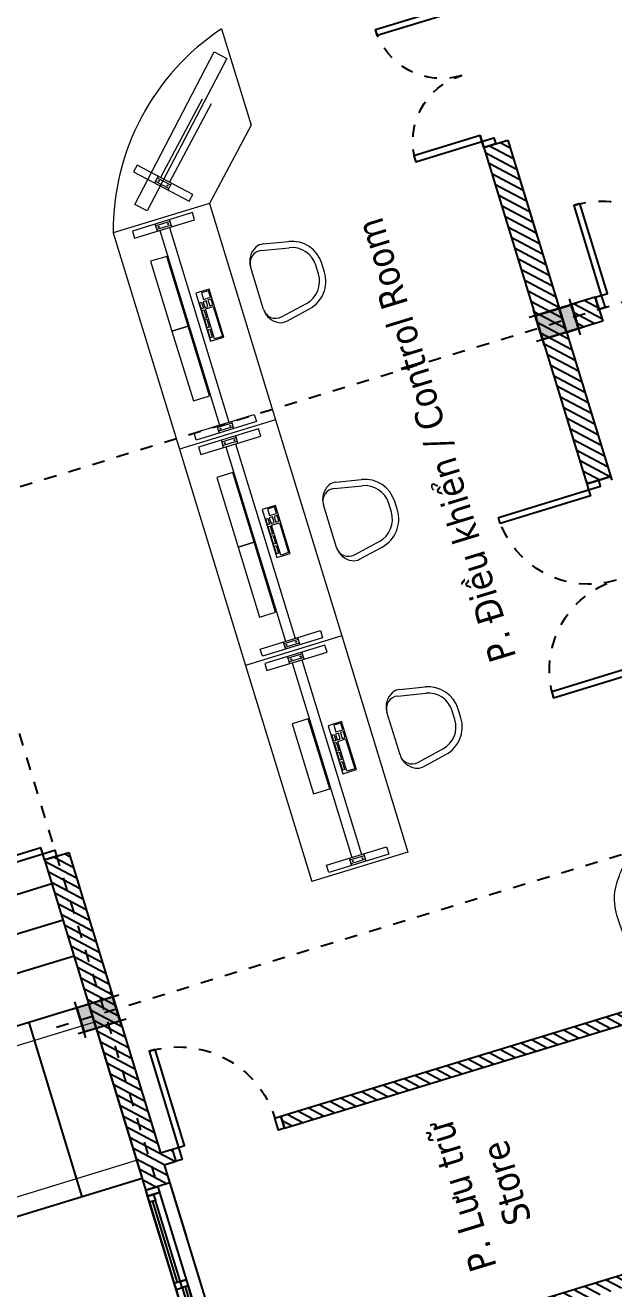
# Model space of a CAD drawing. Header units: inches. Extents: x 543393 to 2689207, y 1841861 to 9121372.
# Drawn here: x 547517.12 to 547521.8, y 1841945.97 to 1841956.02 of the extents above; entities that cross this region are included whole.
import ezdxf
from ezdxf.enums import TextEntityAlignment as Align

# ---------------------------------------------------------------- set-up
doc = ezdxf.new("R2010")
doc.units = ezdxf.units.IN
doc.header["$MEASUREMENT"] = 0
doc.linetypes.add('02 Xref HH1 MBXD$0$HIDDEN', pattern=[0.375, 0.25, -0.125])
doc.linetypes.add('ACAD_ISO04W100', pattern=[30, 24, -3, 0, -3])
for name, color, linetype in [('02 Xref HH1 MBXD$0$0.0', 4, 'Continuous'), ('02 Xref HH1 MBXD$0$02', 8, 'Continuous'), ('02 Xref HH1 NDK$0$Nha_cot', 5, 'Continuous'), ('02 Xref HT MBXD V2$0$0.DUONG O TO MOI', 4, 'Continuous'), ('02 Xref HT MBXD V2$0$0.MC HH1', 3, 'Continuous'), ('CENTER', 8, 'ACAD_ISO04W100'), ('Giai doan nay (muong cap)', 9, 'Continuous'), ('MBXD$0$Noi_that', 7, 'Continuous')]:
    doc.layers.add(name, color=color, linetype=linetype)
for name, color, linetype, lineweight in [('02 Xref HH1 NDK$0$00', 11, 'Continuous', 25), ('Kich thuoc', 8, 'Continuous', 18), ('MBXD$0$Tam HPL', 30, 'Continuous', 15), ('TEXT_Phong', 1, 'Continuous', 20)]:
    doc.layers.add(name, color=color, linetype=linetype, lineweight=lineweight)
doc.styles.add('Tahoma-R', font='tahoma.ttf')
pattern_1 = [(315, (239317.2439360879, 83643.51714219354), (44.19417382415923, 44.19417382415921), [])]

# ---------------------------------------------------------------- blocks, each defined once
blk = doc.blocks.new('02 Xref HH1 MBXD$0$XRF-HH1-NDK$0$A$C36057a99')
h = blk.add_hatch(color=256)
h.dxf.hatch_style = 1
h.paths.add_polyline_path([(-100, 0), (100, 0), (100, 300), (-100, 300)])
blk.add_lwpolyline([(-100, 0), (100, 0), (100, 300), (-100, 300)], close=True)
blk = doc.blocks.new('02 Xref HH1 MBXD$0$CD-900')
at = {"color": 3}
for points in [[(0, -100), (50, -100), (50, 0), (0, 0)], [(850, -100), (900, -100), (900, 0), (850, 0)]]:
    blk.add_lwpolyline(points, close=True, dxfattribs=at)
at = {"color": 8}
blk.add_lwpolyline([(100, -900), (50, -900), (50, -100), (100, -100)], close=True, dxfattribs=at)
at = {"color": 8, "linetype": '02 Xref HH1 MBXD$0$HIDDEN'}
blk.add_arc((50, -100), 800, 270, 0, dxfattribs=at)
blk = doc.blocks.new('02 Xref HH1 MBXD$0$CD-1600')
at = {"color": 3}
for points in [[(0, -100), (50, -100), (50, 0), (0, 0)], [(1600, -100.0000000000009), (1550, -100.0000000000009), (1550, -9.094947017729282e-13), (1600, -9.094947017729282e-13)]]:
    blk.add_lwpolyline(points, close=True, dxfattribs=at)
at = {"color": 8}
for points in [[(99.99999999999977, -850), (49.99999999999977, -850), (50, -100), (100, -100)], [(1500, -850), (1550, -850.0000000000009), (1550, -100.0000000000009), (1500, -100)]]:
    blk.add_lwpolyline(points, close=True, dxfattribs=at)
at = {"color": 8, "linetype": '02 Xref HH1 MBXD$0$HIDDEN'}
for centre, start, end in [((50, -100), 270, 0), ((1550, -100), 180, 270)]:
    blk.add_arc(centre, 750, start, end, dxfattribs=at)
blk = doc.blocks.new('02 Xref HH1 MBXD$0$CD-1200')
at = {"color": 3}
for points in [[(0, -100), (50, -100), (50, 0), (0, 0)], [(1200, -100.0000000000009), (1150, -100.0000000000009), (1150, -9.094947017729282e-13), (1200, -9.094947017729282e-13)]]:
    blk.add_lwpolyline(points, close=True, dxfattribs=at)
at = {"color": 8}
for points in [[(100, -650), (50, -650), (50, -100), (100, -100)], [(1100, -650), (1150, -650), (1150, -100), (1100, -100)]]:
    blk.add_lwpolyline(points, close=True, dxfattribs=at)
at = {"color": 8, "linetype": '02 Xref HH1 MBXD$0$HIDDEN'}
for centre, start, end in [((50, -100), 270, 0), ((1150, -100), 180, 270)]:
    blk.add_arc(centre, 550, start, end, dxfattribs=at)
blk = doc.blocks.new('02 Xref HH1 MBXD$0$CS-1600')
at = {"color": 8, "lineweight": 25}
for p, q in [((100.0000000000086, -50), (50, -50)), ((50, -50), (50, -100)), ((50, -50), (50, -100)), ((50, -100), (100.0000000000086, -100)), ((100.0000000000086, -100), (100.0000000000086, -50)), ((775.0000000000136, -74.59999999998399), (100.0000000000086, -74.59999999998399)), ((824.9999999999804, -2.582964953035116e-10), (774.9999999999718, -2.582964953035116e-10)), ((774.9999999999718, -2.582964953035116e-10), (774.9999999999718, -50.0000000002583)), ((774.9999999999718, -2.582964953035116e-10), (774.9999999999718, -50.0000000002583)), ((775.0000000000136, -100), (775.0000000000136, -50)), ((775.0000000000641, -50.00000000012915), (825.0000000000555, -50.00000000012915)), ((775.0000000000136, -50.0000000002583), (825.0000000000223, -50.0000000002583)), ((825.000000000005, -100), (775.0000000000136, -100)), ((824.9999999999804, -50.0000000002583), (824.9999999999804, -2.582964953035116e-10)), ((1499.999999999985, -24.60000000024229), (824.9999999999804, -24.60000000024229)), ((825.000000000005, -50), (825.000000000005, -100)), ((825.000000000005, -100), (825.000000000005, -50)), ((1499.999999999985, -50.0000000002583), (1499.999999999985, -2.582964953035116e-10)), ((1499.999999999985, -2.582964953035116e-10), (1549.999999999977, -2.582964953035116e-10)), ((1549.999999999977, -50.0000000002583), (1499.999999999985, -50.0000000002583)), ((1549.999999999977, -2.582964953035116e-10), (1549.999999999977, -50.0000000002583)), ((1549.999999999977, -50.0000000002583), (1549.999999999977, -2.582964953035116e-10))]:
    blk.add_line(p, q, dxfattribs=at)
at = {"color": 8}
for p, q in [((775.0000000000136, -50), (100.0000000000086, -50)), ((100.0000000000086, -100), (775.0000000000136, -100)), ((774.9999999999718, -50.0000000002583), (1499.999999999985, -50.0000000002583)), ((1499.999999999985, -2.582964953035116e-10), (824.9999999999804, -2.582964953035116e-10))]:
    blk.add_line(p, q, dxfattribs=at)
at = {"color": 3}
for points in [[(50, -100), (0, -100), (0, 0), (50, 0)], [(1550.00000000001, -100), (50, -100), (50, 0), (1550.00000000001, 0)], [(1600.00000000001, -100), (1550.00000000001, -100), (1550.00000000001, 0), (1600.00000000001, 0)]]:
    blk.add_lwpolyline(points, close=True, dxfattribs=at)
blk.add_point((0, 0))
blk = doc.blocks.new('fsdfsdfsd')
at = {"layer": '02 Xref HH1 MBXD$0$0.0'}
for p, q in [((-1730.753678335561, -423.1240871244663), (-1730.753678335561, 1176.875912875534)), ((-1730.753678335561, 1176.875912875534), (1469.246321664439, 1176.875912875446)), ((1469.246321664439, -423.1240871246264), (1469.246321664439, 1176.875912875446)), ((1469.246321664439, -423.1240871245536), (1469.246321664439, 1176.875912875519)), ((1169.246321664439, 876.8759128755191), (-1430.753678335561, 876.8759128755337)), ((-1430.753678335561, -423.1240871244663), (-1430.753678335561, 876.8759128755337)), ((1169.246321664439, -423.1240871246264), (1169.246321664439, 876.8759128754464)), ((1169.246321664439, -423.1240871245536), (1169.246321664439, 876.8759128755191)), ((869.2463216644392, 576.8759128755191), (-1130.753678335561, 576.8759128755337)), ((-1130.753678335561, -423.1240871244663), (-1130.753678335561, 576.8759128755337)), ((869.2463216644392, 576.8759128755191), (869.1889244695631, -423.1240871249029))]:
    blk.add_line(p, q, dxfattribs=at)
at = {"layer": '02 Xref HH1 MBXD$0$0.0', "xscale": -1, "rotation": 180}
blk.add_blockref('02 Xref HH1 MBXD$0$CD-1600', (-930.7536783355608, -523.1240871246846), dxfattribs=at)
blk = doc.blocks.new('02 Xref HH1 NDK$0$333')
at = {"layer": '02 Xref HH1 NDK$0$Nha_cot'}
h = blk.add_hatch(color=256, dxfattribs=at)
h.paths.add_polyline_path([(-99.99999999998545, 99.99999999999818), (-99.99999999998545, 0), (100.0000000000146, 0), (100.0000000000146, 99.99999999999818)])
h.paths.add_polyline_path([(100.0000000000146, -200.0000000000018), (100.0000000000146, 0), (-99.99999999998545, 0), (-99.99999999998543, -200.0000000000018)])
for p, q in [((-99.99999999998545, 149.9999999999982), (-99.99999999998545, -250.0000000000018)), ((100.0000000000146, 149.9999999999982), (100.0000000000146, -250.0000000000018)), ((150.0000000000146, 99.99999999999818), (-149.9999999999854, 99.99999999999818)), ((100.0000000000146, 99.99999999999272), (-99.99999999998545, 99.99999999999272)), ((99.99999999998545, 0), (-99.99999999998545, 0)), ((150.0000000000146, -200.0000000000018), (-149.9999999999854, -200.0000000000018))]:
    blk.add_line(p, q, dxfattribs=at)
blk = doc.blocks.new('02 Xref HH1 NDK$0$khung')
at = {"layer": '02 Xref HH1 NDK$0$Nha_cot', "extrusion": (0, 0, -1), "zscale": -1}
blk.add_blockref('02 Xref HH1 NDK$0$333', (-8500.000000000015, -149.9999999999927), dxfattribs=at)
at = {"layer": '02 Xref HH1 NDK$0$Nha_cot', "rotation": 180}
blk.add_blockref('02 Xref HH1 NDK$0$333', (12700.00000000001, -5349.999999999969), dxfattribs=at)
blk = doc.blocks.new('sdsadsadasd')
at = {"layer": '02 Xref HH1 MBXD$0$0.0'}
for p, q in [((-50, 50.00000000007276), (-50, -149.9999999998545)), ((1550, 50.00000000007276), (1550, -149.9999999998545))]:
    blk.add_line(p, q, dxfattribs=at)
at = {"layer": '02 Xref HH1 MBXD$0$0.0', "xscale": -1, "rotation": 180}
blk.add_blockref('02 Xref HH1 MBXD$0$CD-1600', (-50, -50), dxfattribs=at)
blk = doc.blocks.new('NDK1')
at = {"layer": '02 Xref HH1 MBXD$0$02'}
h = blk.add_hatch(dxfattribs=at)
h.set_pattern_fill('ANSI31', color=256, scale=500, angle=-90.00000000000001)
h.set_pattern_definition([(315, (245617.2439360879, 78543.51714219371), (44.19417382415923, 44.19417382415921), [])])
h.paths.add_polyline_path([(250417.2439360879, 78443.51714219371), (250417.2439360879, 78543.51714219371), (245617.2439360879, 78543.51714219354), (245617.2439360879, 78443.51714219354)])
h = blk.add_hatch(dxfattribs=at)
h.set_pattern_fill('ANSI31', color=256, scale=500, angle=-90.00000000000001)
h.set_pattern_definition(pattern_1)
h.paths.add_polyline_path([(245617.2439360879, 76543.51714219348), (249417.2439360878, 76543.51714219365), (249417.2439360878, 76443.51714219365), (245617.2439360879, 76443.51714219348), (245617.2439360879, 73943.51714219348), (245417.2439360879, 73943.51714219348), (245417.2439360879, 76643.51714219354), (245617.2439360879, 76643.51714219354)])
h = blk.add_hatch(dxfattribs=at)
h.set_pattern_fill('ANSI31', color=256, scale=500, angle=-90.00000000000001)
h.set_pattern_definition(pattern_1)
h.paths.add_polyline_path([(250417.2439360879, 76443.51714219351), (250417.2439360879, 73943.5171421936), (250617.2439360879, 73943.5171421936), (250617.2439360879, 76693.27214219354), (250417.2439360879, 76693.27214219354), (250417.2439360879, 76543.51714219348), (250317.2439360878, 76543.51714219348), (250317.2439360878, 76443.51714219348)])
h = blk.add_hatch(dxfattribs=at)
h.set_pattern_fill('ANSI31', color=256, scale=500, angle=-90.00000000000001)
h.set_pattern_definition(pattern_1)
h.paths.add_polyline_path([(245617.2439360879, 68343.51714219354), (245417.2439360879, 68343.51714219354), (245417.2439360879, 65343.51714219354), (245617.2439360879, 65343.51714219354)])
h.paths.add_polyline_path([(245417.2439360879, 69543.51714219354), (245617.2439360879, 69543.51714219354), (245617.2439360879, 72343.51714219348), (245417.2439360879, 72343.51714219348), (245417.2439360879, 70543.51714219592), (245417.2439360879, 70497.09714219352), (245417.2439360879, 70439.00214219355), (245417.2439360879, 70343.51714219592)])
h = blk.add_hatch(dxfattribs=at)
h.set_pattern_fill('ANSI31', color=256, scale=500, angle=-90.00000000000001)
h.set_pattern_definition([(315, (286607.6539360879, -13170.14244864639), (44.19417382415923, 44.19417382415921), [])])
h.paths.add_polyline_path([(245317.2439360847, 70942.65234677363), (245317.2439360847, 71041.78755135363), (245117.2439360847, 71041.78755135363), (245117.2439360847, 70942.65234677363)])
h.paths.add_polyline_path([(245317.2439360847, 71041.78755135363), (245317.2439360847, 71140.92275593375), (245117.2439360847, 71142.65234677348), (245117.2439360847, 71041.78755135363)])
at = {"layer": '02 Xref HH1 MBXD$0$0.0'}
for p, q in [((250417.2439360879, 76543.51714219348), (250417.2439360879, 80743.5171421936)), ((250617.2439360879, 73943.5171421936), (250617.2439360879, 80743.5171421936)), ((250417.2439360879, 78443.51714219371), (245617.2439360879, 78443.51714219354)), ((247915.537085601, 77425.45799864814), (247815.537085601, 77425.45799864814)), ((250417.2439360879, 76543.51714219348), (250417.2439360879, 77143.51714219357)), ((250417.2439360879, 76693.27214219354), (250617.2439360879, 76693.27214219354)), ((249417.2439360878, 76543.51714219365), (245617.2439360879, 76543.51714219348)), ((249417.2439360878, 76543.51714219365), (249417.2439360878, 76443.51714219365)), ((250417.2439360879, 76543.51714219348), (250317.2439360878, 76543.51714219348)), ((250317.2439360878, 76543.51714219348), (250317.2439360878, 76443.51714219348)), ((249417.2439360878, 76443.51714219365), (245617.2439360879, 76443.51714219348)), ((250417.2439360879, 76443.51714219348), (250317.2439360878, 76443.51714219348)), ((250417.2439360879, 73943.5171421936), (250417.2439360879, 76443.51714219348)), ((250617.2439360878, 73943.5171421936), (250417.2439360879, 73943.5171421936)), ((250617.2439360879, 73943.5171421936), (250417.2439360879, 73943.5171421936)), ((245417.2439360879, 69543.51714219354), (245417.2439360879, 72373.51714219348)), ((245617.2439360878, 72343.51720503505), (245417.2439360879, 72343.51707935194)), ((245417.2439360879, 72343.51714219348), (245617.2439360879, 72343.51714219348)), ((245617.2439360879, 69443.5171421936), (245617.2439360879, 72343.51714219348)), ((245117.2439360847, 71142.65234677348), (245317.2439360879, 71140.92275593369)), ((245317.2439360847, 70944.38193761348), (245317.2439360847, 71144.38193761348)), ((245417.2439360879, 71142.65234677363), (245317.2439360847, 71142.65234677363)), ((245317.2439360847, 71142.65234677363), (245317.2439360847, 70942.65234677363)), ((245317.2439360847, 70942.65234677357), (245317.2439360847, 71142.65234677357)), ((245417.2439360879, 71140.92275593369), (245317.2439360847, 71140.92275593369)), ((245317.2439360847, 71140.92275593369), (245317.2439360847, 70940.92275593369)), ((245117.2439360847, 70942.65234677363), (245317.2439360879, 70942.65234677363)), ((245417.2439360879, 70942.65234677363), (245317.2439360847, 70942.65234677363)), ((245417.2439360879, 70940.92275593369), (245317.2439360847, 70940.92275593369)), ((245417.2439360879, 69543.51714219354), (245417.2439360879, 70343.51714219592)), ((245617.2439360878, 69543.51714219354), (245417.2439360879, 69543.51714219354))]:
    blk.add_line(p, q, dxfattribs=at)
at = {"layer": 'CENTER', "color": 8, "ltscale": 0.015}
for p, q in [((250517.2439360879, 53722.5562985695), (250517.2439360879, 84104.2383448125)), ((250915.6775597683, 75243.5171421936), (238675.6184171357, 75243.5171421936)), ((250932.561112349, 71043.5171421936), (238692.5019697165, 71043.5171421936))]:
    blk.add_line(p, q, dxfattribs=at)
at = {"layer": 'MBXD$0$Noi_that', "lineweight": 13}
for p, q in [((247835.2242038056, 74730.05735359257), (248635.2242038056, 74730.05735359257)), ((247835.2242038056, 72930.05735359257), (247835.2242038056, 74730.05735359257)), ((248635.2242038056, 72930.05735359257), (248635.2242038056, 74730.05735359257)), ((247835.2242038056, 72930.49439676353), (248635.2242038056, 72930.49439676353)), ((247835.2242038056, 72930.05735359257), (248635.2242038056, 72930.05735359257)), ((247835.2242038056, 71130.05735359257), (247835.2242038056, 72930.05735359257)), ((247835.2242038056, 72930.05735359257), (248635.2242038056, 72930.05735359257)), ((247835.2242038056, 72930.05735359257), (248635.2242038056, 72930.05735359257)), ((248635.2242038056, 71130.05735359257), (248635.2242038056, 72930.05735359257)), ((247835.2242038056, 71130.49439676353), (248635.2242038056, 71130.49439676353)), ((247835.2242038056, 69330.49439676353), (247835.2242038056, 71130.49439676353)), ((247835.2242038056, 71130.05735359257), (248635.2242038056, 71130.05735359257)), ((247835.2242038056, 71130.05735359257), (248635.2242038056, 71130.05735359257)), ((248635.2242038056, 69330.49439676353), (248635.2242038056, 71130.49439676353)), ((247335.2242038056, 68830.05735359257), (247835.2242038056, 69330.05735359257)), ((247835.2242038056, 69330.49439676353), (248635.2242038056, 69330.49439676353)), ((247835.2242038056, 69330.49439676353), (248635.2242038056, 69330.49439676353)), ((247835.2242038056, 69330.49439676353), (248635.2242038056, 69330.49439676353)), ((247835.2242038056, 69330.05735359257), (248635.2242038056, 69330.05735359257)), ((247335.2242038056, 68030.05735359257), (247335.2242038056, 68830.05735359257))]:
    blk.add_line(p, q, dxfattribs=at)
at = {"layer": 'MBXD$0$Noi_that', "lineweight": 13, "ltscale": 500}
for p, q in [((248175.2242038056, 74640.05735359257), (248175.2242038056, 74700.05735359257)), ((248175.2242038056, 74685.05735359257), (248295.2242038056, 74685.05735359257)), ((248175.2242038056, 74655.05735359257), (248295.2242038056, 74655.05735359257)), ((248195.2242038056, 73020.05735359257), (248195.2242038056, 74640.05735359257)), ((248275.2242038056, 73020.05735359257), (248275.2242038056, 74640.05735359257)), ((248295.2242038056, 74640.05735359257), (248295.2242038056, 74700.05735359257)), ((248175.2242038056, 73020.05735359257), (248175.2242038056, 72960.05735359257)), ((248295.2242038056, 73020.05735359257), (248295.2242038056, 72960.05735359257)), ((248175.2242038056, 73005.05735359257), (248295.2242038056, 73005.05735359257)), ((248175.2242038056, 72975.05735359257), (248295.2242038056, 72975.05735359257)), ((248175.2242038056, 72840.05735359257), (248175.2242038056, 72900.05735359257)), ((248175.2242038056, 72885.49439676353), (248295.2242038056, 72885.49439676353)), ((248175.2242038056, 72885.05735359257), (248295.2242038056, 72885.05735359257)), ((248175.2242038056, 72855.05735359257), (248295.2242038056, 72855.05735359257)), ((248195.2242038056, 71220.05735359257), (248195.2242038056, 72840.05735359257)), ((248275.2242038056, 71220.05735359257), (248275.2242038056, 72840.05735359257)), ((248295.2242038056, 72840.05735359257), (248295.2242038056, 72900.05735359257)), ((248175.2242038056, 71220.05735359257), (248175.2242038056, 71160.05735359257)), ((248175.2242038056, 71205.05735359257), (248295.2242038056, 71205.05735359257)), ((248295.2242038056, 71220.05735359257), (248295.2242038056, 71160.05735359257)), ((248175.2242038056, 71175.05735359257), (248295.2242038056, 71175.05735359257)), ((248175.2242038056, 71040.49439676353), (248175.2242038056, 71100.49439676353)), ((248175.2242038056, 71085.49439676353), (248295.2242038056, 71085.49439676353)), ((248175.2242038056, 71055.49439676353), (248295.2242038056, 71055.49439676353)), ((248195.2242038056, 69420.49439676353), (248195.2242038056, 71040.49439676353)), ((248275.2242038056, 69420.49439676353), (248275.2242038056, 71040.49439676353)), ((248295.2242038056, 71040.49439676353), (248295.2242038056, 71100.49439676353)), ((248175.2242038056, 69420.49439676353), (248175.2242038056, 69360.49439676353)), ((248175.2242038056, 69405.49439676353), (248295.2242038056, 69405.49439676353)), ((248295.2242038056, 69420.49439676353), (248295.2242038056, 69360.49439676353)), ((248175.2242038056, 69375.49439676353), (248295.2242038056, 69375.49439676353)), ((248118.0669162803, 69132.06745486028), (248075.6405094091, 69089.6410479891)), ((248086.2471111268, 69100.24764970687), (248171.0999248693, 69015.39483596451)), ((248107.4603145625, 69121.46085314252), (248192.3131283048, 69036.60803940016)), ((247589.7826450328, 68575.49891236538), (248089.7826450328, 69075.49891236538)), ((247646.3511875277, 68518.93036987048), (248146.3511875277, 69018.93036987048)), ((248202.9197300227, 69047.21464111793), (248160.4933231514, 69004.78823424675))]:
    blk.add_line(p, q, dxfattribs=at)
at = {"layer": 'MBXD$0$Noi_that', "color": 1, "lineweight": 13}
for p, q in [((247520.7186785535, 74114.87896392457), (247320.0221909665, 74074.73966640708)), ((247549.4396112374, 74069.63295532539), (247329.8279977235, 74025.7106326228)), ((247669.051224751, 73971.57488775635), (247669.051224751, 73615.53566830009)), ((247549.4396112374, 73517.47760073104), (247329.8279977235, 73561.39992343364)), ((247520.7186785535, 73472.23159213187), (247320.0221909666, 73512.37088964935)), ((247520.7186785535, 72387.60284362044), (247320.0221909665, 72347.46354610295)), ((247549.4396112374, 72342.35683502126), (247329.8279977235, 72298.43451231866)), ((247669.051224751, 72244.29876745222), (247669.051224751, 71888.25954799596)), ((247549.4396112374, 71790.20148042691), (247329.8279977235, 71834.1238031295)), ((247520.7186785535, 71744.95547182774), (247320.0221909666, 71785.09476934522)), ((247520.7186785535, 70406.17996247913), (247320.0221909665, 70366.04066496165)), ((247549.4396112374, 70360.93395387995), (247329.8279977235, 70317.01163117736)), ((247669.0512247511, 70262.87588631091), (247669.0512247511, 69906.83666685465)), ((247520.7186785535, 69763.53259068643), (247320.0221909666, 69803.67188820391)), ((247549.4396112374, 69808.77859928561), (247329.8279977235, 69852.7009219882))]:
    blk.add_line(p, q, dxfattribs=at)
at = {"layer": 'MBXD$0$Noi_that', "color": 1, "lineweight": 13, "ltscale": 1500}
for p, q in [((247520.7186785567, 74114.87896392363), (247320.0221909697, 74074.73966640615)), ((247549.4396112406, 74069.63295532446), (247329.8279977267, 74025.71063262186)), ((247669.0512247543, 73971.57488775541), (247669.0512247543, 73615.53566829916)), ((247119.0512247514, 73829.59449748448), (247119.0512247513, 73757.51605857196)), ((247169.0512247514, 73829.59449748448), (247169.0512247514, 73757.51605857196)), ((247549.4396112406, 73517.47760073011), (247329.8279977267, 73561.3999234327)), ((247520.7186785567, 73472.23159213093), (247320.0221909697, 73512.37088964842)), ((247520.7186785567, 72387.6028436195), (247320.0221909697, 72347.46354610202)), ((247549.4396112406, 72342.35683502033), (247329.8279977267, 72298.43451231773)), ((247669.0512247543, 72244.29876745128), (247669.0512247543, 71888.25954799503)), ((247119.0512247514, 72102.31837718035), (247119.0512247513, 72030.23993826783)), ((247169.0512247514, 72102.31837718035), (247169.0512247514, 72030.23993826783)), ((247549.4396112406, 71790.20148042598), (247329.8279977267, 71834.12380312858)), ((247520.7186785567, 71744.9554718268), (247320.0221909697, 71785.09476934429)), ((247520.7186785567, 70406.1799624782), (247320.0221909697, 70366.04066496072)), ((247549.4396112406, 70360.93395387902), (247329.8279977267, 70317.01163117643)), ((247669.0512247543, 70262.87588630998), (247669.0512247543, 69906.83666685372)), ((247119.0512247514, 70120.89549603904), (247119.0512247514, 70048.81705712652)), ((247169.0512247513, 70120.89549603904), (247169.0512247513, 70048.81705712652)), ((247520.7186785567, 69763.5325906855), (247320.0221909697, 69803.67188820298)), ((247549.4396112406, 69808.77859928468), (247329.8279977267, 69852.70092198727))]:
    blk.add_line(p, q, dxfattribs=at)
at = {"layer": 'MBXD$0$Noi_that', "lineweight": 13, "ltscale": 500}
for points in [[(247985.2242038056, 74700.05735359257), (248485.2242038056, 74700.05735359257), (248485.2242038056, 74640.05735359257), (247985.2242038056, 74640.05735359257)], [(247985.2242038056, 72960.05735359257), (248485.2242038056, 72960.05735359257), (248485.2242038056, 73020.05735359257), (247985.2242038056, 73020.05735359257)], [(247985.2242038056, 72900.05735359257), (248485.2242038056, 72900.05735359257), (248485.2242038056, 72840.05735359257), (247985.2242038056, 72840.05735359257)], [(247985.2242038056, 71160.05735359257), (248485.2242038056, 71160.05735359257), (248485.2242038056, 71220.05735359257), (247985.2242038056, 71220.05735359257)], [(247985.2242038056, 71100.49439676353), (248485.2242038056, 71100.49439676353), (248485.2242038056, 71040.49439676353), (247985.2242038056, 71040.49439676353)], [(247985.2242038056, 69360.49439676353), (248485.2242038056, 69360.49439676353), (248485.2242038056, 69420.49439676353), (247985.2242038056, 69420.49439676353)], [(247941.2902209836, 69223.99133641456), (248294.8436115769, 68870.4379458213), (248337.2700184481, 68912.86435269247), (247983.7166278548, 69266.41774328574)]]:
    blk.add_lwpolyline(points, close=True, dxfattribs=at)
at = {"layer": 'MBXD$0$Noi_that', "color": 2, "lineweight": 13}
for points in [[(248416.6397272387, 73484.31649125202), (248416.6397272387, 74065.10117835851), (248282.7109219685, 74065.10117835851), (248282.7109219685, 73484.31649125202)], [(248416.6397272387, 72013.76717763479), (248416.6397272387, 72594.55186474128), (248282.7109219685, 72594.55186474128), (248282.7109219685, 72013.76717763479)], [(248416.6397272387, 71432.98249052829), (248416.6397272387, 72013.76717763479), (248282.7109219685, 72013.76717763479), (248282.7109219685, 71432.98249052829)], [(248416.6397272387, 70214.2042208057), (248416.6397272387, 70794.9889079122), (248282.7109219685, 70794.9889079122), (248282.7109219685, 70214.2042208057)], [(248416.6397272387, 69633.4195336992), (248416.6397272387, 70214.2042208057), (248282.7109219685, 70214.2042208057), (248282.7109219685, 69633.4195336992)]]:
    blk.add_lwpolyline(points, close=True, dxfattribs=at)
at = {"layer": 'MBXD$0$Noi_that', "color": 11, "lineweight": 13}
for points in [[(248035.2455279831, 73981.6467321626), (248035.2455279831, 73581.6467321626), (248147.0697991642, 73581.6467321626), (248147.0697991642, 73981.6467321626)], [(248045.4172883987, 73723.1658544018), (248045.4172883987, 73972.13558140016), (248111.2664577024, 73972.13558140016), (248111.2664577024, 73723.1658544018)], [(248140.5326437888, 73953.82929876438), (248140.5326437888, 73887.92566997549), (248124.0704349991, 73887.92566997549), (248124.0704349991, 73953.82929876438)], [(248140.5326437888, 73871.44953969857), (248140.5326437888, 73805.54591090968), (248124.0704349991, 73805.54591090968), (248124.0704349991, 73871.44953969857)], [(248140.5326437888, 73792.73127511135), (248140.5326437888, 73726.82764632246), (248124.0704349991, 73726.82764632246), (248124.0704349991, 73792.73127511135)], [(248045.4172883987, 73646.27833705387), (248045.4172883987, 73591.35859682402), (248103.9498276439, 73591.35859682402), (248103.9498276439, 73646.27833705387)], [(248045.4174554715, 73710.35121860346), (248045.4174554715, 73662.7541698887), (248071.0254100653, 73662.7541698887), (248071.0254100653, 73710.35121860346)], [(248085.6585031081, 73710.35121860346), (248085.6585031081, 73662.7541698887), (248111.2664577024, 73662.7541698887), (248111.2664577024, 73710.35121860346)], [(248140.5326437888, 73712.18226328483), (248140.5326437888, 73662.75446733079), (248124.0704349991, 73662.75446733079), (248124.0704349991, 73712.18226328483)], [(248035.2455279831, 72181.6467321626), (248035.2455279831, 71781.6467321626), (248147.0697991642, 71781.6467321626), (248147.0697991642, 72181.6467321626)], [(248045.4172883987, 71923.1658544018), (248045.4172883987, 72172.13558140016), (248111.2664577024, 72172.13558140016), (248111.2664577024, 71923.1658544018)], [(248140.5326437888, 72153.82929876438), (248140.5326437888, 72087.92566997549), (248124.0704349991, 72087.92566997549), (248124.0704349991, 72153.82929876438)], [(248140.5326437888, 72071.44953969857), (248140.5326437888, 72005.54591090968), (248124.0704349991, 72005.54591090968), (248124.0704349991, 72071.44953969857)], [(248045.4174554715, 71910.35121860346), (248045.4174554715, 71862.7541698887), (248071.0254100653, 71862.7541698887), (248071.0254100653, 71910.35121860346)], [(248085.6585031081, 71910.35121860346), (248085.6585031081, 71862.7541698887), (248111.2664577024, 71862.7541698887), (248111.2664577024, 71910.35121860346)], [(248140.5326437888, 71992.73127511135), (248140.5326437888, 71926.82764632246), (248124.0704349991, 71926.82764632246), (248124.0704349991, 71992.73127511135)], [(248140.5326437888, 71912.18226328483), (248140.5326437888, 71862.75446733079), (248124.0704349991, 71862.75446733079), (248124.0704349991, 71912.18226328483)], [(248045.4172883987, 71846.27833705387), (248045.4172883987, 71791.35859682402), (248103.9498276439, 71791.35859682402), (248103.9498276439, 71846.27833705387)], [(248035.2455279831, 70382.0837753335), (248035.2455279831, 69982.0837753335), (248147.0697991642, 69982.0837753335), (248147.0697991642, 70382.0837753335)], [(248045.4172883987, 70123.60289757271), (248045.4172883987, 70372.57262457107), (248111.2664577024, 70372.57262457107), (248111.2664577024, 70123.60289757271)], [(248140.5326437888, 70354.26634193529), (248140.5326437888, 70288.3627131464), (248124.0704349991, 70288.3627131464), (248124.0704349991, 70354.26634193529)], [(248140.5326437888, 70271.88658286948), (248140.5326437888, 70205.9829540806), (248124.0704349991, 70205.9829540806), (248124.0704349991, 70271.88658286948)], [(248045.4174554715, 70110.78826177437), (248045.4174554715, 70063.19121305962), (248071.0254100653, 70063.19121305962), (248071.0254100653, 70110.78826177437)], [(248085.6585031081, 70110.78826177437), (248085.6585031081, 70063.19121305962), (248111.2664577024, 70063.19121305962), (248111.2664577024, 70110.78826177437)], [(248140.5326437888, 70193.16831828226), (248140.5326437888, 70127.26468949337), (248124.0704349991, 70127.26468949337), (248124.0704349991, 70193.16831828226)], [(248140.5326437888, 70112.61930645574), (248140.5326437888, 70063.1915105017), (248124.0704349991, 70063.1915105017), (248124.0704349991, 70112.61930645574)], [(248045.4172883987, 70046.71538022478), (248045.4172883987, 69991.79563999493), (248103.9498276439, 69991.79563999493), (248103.9498276439, 70046.71538022478)]]:
    blk.add_lwpolyline(points, close=True, dxfattribs=at)
at = {"layer": 'MBXD$0$Noi_that', "color": 11, "lineweight": 13, "ltscale": 1500}
for points in [[(248035.2455279863, 73981.6467321619), (248035.2455279863, 73581.6467321619), (248147.0697991674, 73581.6467321619), (248147.0697991674, 73981.6467321619)], [(248045.4172884019, 73723.1658544011), (248045.4172884019, 73972.13558139946), (248111.2664577056, 73972.13558139946), (248111.2664577055, 73723.1658544011)], [(248140.532643792, 73953.82929876368), (248140.532643792, 73887.9256699748), (248124.0704350022, 73887.9256699748), (248124.0704350023, 73953.82929876368)], [(248140.532643792, 73871.44953969787), (248140.532643792, 73805.54591090899), (248124.0704350022, 73805.54591090899), (248124.0704350022, 73871.44953969787)], [(248140.532643792, 73792.73127511065), (248140.532643792, 73726.82764632176), (248124.0704350022, 73726.82764632176), (248124.0704350022, 73792.73127511065)], [(248045.4172884019, 73646.27833705317), (248045.4172884019, 73591.35859682332), (248103.9498276471, 73591.35859682332), (248103.9498276471, 73646.27833705317)], [(248045.4174554746, 73710.35121860277), (248045.4174554746, 73662.75416988801), (248071.0254100685, 73662.75416988801), (248071.0254100685, 73710.35121860277)], [(248085.6585031112, 73710.35121860277), (248085.6585031112, 73662.75416988801), (248111.2664577055, 73662.75416988801), (248111.2664577055, 73710.35121860277)], [(248140.532643792, 73712.18226328414), (248140.532643792, 73662.75446733009), (248124.0704350022, 73662.75446733009), (248124.0704350022, 73712.18226328414)], [(248035.2455279863, 72181.6467321619), (248035.2455279863, 71781.6467321619), (248147.0697991674, 71781.6467321619), (248147.0697991674, 72181.6467321619)], [(248045.4172884019, 71923.1658544011), (248045.4172884019, 72172.13558139946), (248111.2664577056, 72172.13558139946), (248111.2664577055, 71923.1658544011)], [(248140.532643792, 72153.82929876368), (248140.532643792, 72087.9256699748), (248124.0704350022, 72087.9256699748), (248124.0704350023, 72153.82929876368)], [(248140.532643792, 72071.44953969787), (248140.532643792, 72005.54591090899), (248124.0704350022, 72005.54591090899), (248124.0704350022, 72071.44953969787)], [(248045.4174554746, 71910.35121860277), (248045.4174554746, 71862.75416988801), (248071.0254100685, 71862.75416988801), (248071.0254100685, 71910.35121860277)], [(248085.6585031112, 71910.35121860277), (248085.6585031112, 71862.75416988801), (248111.2664577055, 71862.75416988801), (248111.2664577055, 71910.35121860277)], [(248140.532643792, 71992.73127511065), (248140.532643792, 71926.82764632176), (248124.0704350022, 71926.82764632176), (248124.0704350022, 71992.73127511065)], [(248140.532643792, 71912.18226328414), (248140.532643792, 71862.75446733009), (248124.0704350022, 71862.75446733009), (248124.0704350022, 71912.18226328414)], [(248045.4172884019, 71846.27833705317), (248045.4172884019, 71791.35859682332), (248103.9498276471, 71791.35859682332), (248103.9498276471, 71846.27833705317)], [(248035.2455279863, 70382.08377533281), (248035.2455279863, 69982.08377533281), (248147.0697991674, 69982.08377533281), (248147.0697991674, 70382.08377533281)], [(248045.4172884019, 70123.60289757201), (248045.4172884019, 70372.57262457037), (248111.2664577056, 70372.57262457037), (248111.2664577055, 70123.60289757201)], [(248140.532643792, 70354.26634193459), (248140.532643792, 70288.3627131457), (248124.0704350022, 70288.3627131457), (248124.0704350023, 70354.26634193459)], [(248140.532643792, 70271.88658286878), (248140.532643792, 70205.9829540799), (248124.0704350022, 70205.9829540799), (248124.0704350022, 70271.88658286878)], [(248045.4174554746, 70110.78826177368), (248045.4174554746, 70063.19121305892), (248071.0254100685, 70063.19121305892), (248071.0254100685, 70110.78826177368)], [(248085.6585031112, 70110.78826177368), (248085.6585031112, 70063.19121305892), (248111.2664577055, 70063.19121305892), (248111.2664577055, 70110.78826177368)], [(248140.532643792, 70193.16831828156), (248140.532643792, 70127.26468949267), (248124.0704350022, 70127.26468949267), (248124.0704350022, 70193.16831828156)], [(248140.532643792, 70112.61930645505), (248140.532643792, 70063.191510501), (248124.0704350022, 70063.191510501), (248124.0704350022, 70112.61930645505)], [(248045.4172884019, 70046.71538022408), (248045.4172884019, 69991.79563999423), (248103.9498276471, 69991.79563999423), (248103.9498276471, 70046.71538022408)]]:
    blk.add_lwpolyline(points, close=True, dxfattribs=at)
at = {"layer": 'MBXD$0$Noi_that', "color": 2, "linetype": 'ByBlock', "lineweight": 13}
blk.add_lwpolyline([(247364.3856416297, 68266.44614387842), (248324.4427709451, 69242.35458685711), (248404.9735921187, 69163.13179751302), (247444.9164628033, 68187.22335453433)], close=True, dxfattribs=at)
at = {"layer": 'MBXD$0$Noi_that', "lineweight": 13, "ltscale": 500}
for centre in [(248195.2242038056, 74670.05735359257), (248275.2242038056, 74670.05735359257), (248195.2242038056, 72990.05735359257), (248275.2242038056, 72990.05735359257), (248195.2242038056, 72870.05735359257), (248275.2242038056, 72870.05735359257), (248195.2242038056, 71190.05735359257), (248275.2242038056, 71190.05735359257), (248195.2242038056, 71070.49439676353), (248275.2242038056, 71070.49439676353), (248195.2242038056, 69390.49439676353), (248275.2242038056, 69390.49439676353), (248110.9958484684, 69096.71211580091), (248167.5643909633, 69040.143573306)]:
    blk.add_circle(centre, 4, dxfattribs=at)
at = {"layer": 'MBXD$0$Noi_that', "color": 1, "lineweight": 13}
for centre, radius, start, end in [((247369.0512247514, 73829.59449748448), 250, 101.3099324825292, 180), ((247369.0512247514, 73829.59449748448), 200, 101.3099324825292, 180), ((247540.3302920674, 74016.82089635552), 100, 64.81253371728086, 101.3099324825292), ((247569.0512247513, 73971.57488775635), 100, 0, 101.3099324825292), ((247519.0512247513, 73971.57488775635), 150, 0, 64.81253371728086), ((247369.0512247514, 73757.51605857196), 250, 180, 258.6900675191043), ((247369.0512247514, 73757.51605857196), 200, 180, 258.6900675191043), ((247569.0512247513, 73615.53566830009), 100, 258.6900675191043, 0), ((247519.0512247513, 73615.53566830009), 150, 295.1874662827191, 0), ((247540.3302920675, 73570.28965970091), 100, 258.6900675191043, 295.1874662827191), ((247369.0512247514, 72102.31837718035), 250, 101.3099324825292, 180), ((247540.3302920674, 72289.54477605139), 100, 64.81253371728086, 101.3099324825292), ((247569.0512247513, 72244.29876745222), 100, 0, 101.3099324825292), ((247519.0512247513, 72244.29876745222), 150, 0, 64.81253371728086), ((247369.0512247514, 72102.31837718035), 200, 101.3099324825292, 180), ((247369.0512247514, 72030.23993826783), 250, 180, 258.6900675191043), ((247369.0512247514, 72030.23993826783), 200, 180, 258.6900675191043), ((247569.0512247513, 71888.25954799596), 100, 258.6900675191043, 0), ((247519.0512247513, 71888.25954799596), 150, 295.1874662827191, 0), ((247540.3302920675, 71843.01353939678), 100, 258.6900675191043, 295.1874662827191), ((247540.3302920675, 70308.12189491009), 100, 64.81253371728086, 101.3099324825292), ((247519.0512247514, 70262.87588631091), 150, 0, 64.81253371728086), ((247369.0512247513, 70120.89549603904), 250, 101.3099324825292, 180), ((247369.0512247513, 70120.89549603904), 200, 101.3099324825292, 180), ((247569.0512247514, 70262.87588631091), 100, 0, 101.3099324825292), ((247369.0512247513, 70048.81705712652), 250, 180, 258.6900675191043), ((247369.0512247513, 70048.81705712652), 200, 180, 258.6900675191043), ((247569.0512247514, 69906.83666685465), 100, 258.6900675191043, 0), ((247519.0512247514, 69906.83666685465), 150, 295.1874662827191, 0), ((247540.3302920675, 69861.59065825547), 100, 258.6900675191043, 295.1874662827191)]:
    blk.add_arc(centre, radius, start, end, dxfattribs=at)
at = {"layer": 'MBXD$0$Noi_that', "color": 1, "lineweight": 13, "ltscale": 1500}
for centre, radius, start, end in [((247369.0512247545, 73829.59449748378), 250, 101.3099324808957, 180), ((247369.0512247545, 73829.59449748378), 200, 101.3099324808957, 180), ((247540.3302920706, 74016.82089635482), 100, 64.81253371728086, 101.3099324808957), ((247569.0512247545, 73971.57488775565), 100, 0, 101.3099324808957), ((247519.0512247545, 73971.57488775565), 150, 0, 64.81253371728086), ((247369.0512247545, 73757.51605857126), 250, 180, 258.6900675191043), ((247369.0512247545, 73757.51605857126), 200, 180, 258.6900675191043), ((247569.0512247545, 73615.53566829939), 100, 258.6900675191043, 0), ((247519.0512247545, 73615.53566829939), 150, 295.1874662827191, 0), ((247540.3302920706, 73570.28965970021), 100, 258.6900675191043, 295.1874662827191), ((247369.0512247545, 72102.31837717965), 250, 101.3099324808957, 180), ((247540.3302920706, 72289.5447760507), 100, 64.81253371728086, 101.3099324808957), ((247569.0512247545, 72244.29876745152), 100, 0, 101.3099324808957), ((247519.0512247545, 72244.29876745152), 150, 0, 64.81253371728086), ((247369.0512247545, 72102.31837717965), 200, 101.3099324808957, 180), ((247369.0512247545, 72030.23993826713), 250, 180, 258.6900675191043), ((247369.0512247545, 72030.23993826713), 200, 180, 258.6900675191043), ((247569.0512247545, 71888.25954799526), 100, 258.6900675191043, 0), ((247519.0512247545, 71888.25954799526), 150, 295.1874662827191, 0), ((247540.3302920706, 71843.01353939608), 100, 258.6900675191043, 295.1874662827191), ((247540.3302920706, 70308.12189490939), 100, 64.81253371728086, 101.3099324808957), ((247519.0512247545, 70262.87588631021), 150, 0, 64.81253371728086), ((247369.0512247545, 70120.89549603834), 250, 101.3099324808957, 180), ((247369.0512247545, 70120.89549603834), 200, 101.3099324808957, 180), ((247569.0512247545, 70262.87588631021), 100, 0, 101.3099324808957), ((247369.0512247545, 70048.81705712582), 250, 180, 258.6900675191043), ((247369.0512247545, 70048.81705712582), 200, 180, 258.6900675191043), ((247569.0512247545, 69906.83666685395), 100, 258.6900675191043, 0), ((247519.0512247545, 69906.83666685395), 150, 295.1874662827191, 0), ((247540.3302920706, 69861.59065825478), 100, 258.6900675191043, 295.1874662827191)]:
    blk.add_arc(centre, radius, start, end, dxfattribs=at)
at = {"layer": 'MBXD$0$Noi_that', "lineweight": 13}
blk.add_arc((246790.8773111484, 69874.40424624979), 1923, 286.4436196558633, 343.5563803452274, dxfattribs=at)
at = {"layer": 'MBXD$0$Tam HPL', "lineweight": 20}
blk.add_open_spline([(246268.8293927713, 76443.51714219354), (246468.0491633399, 75680.38487157595), (246293.568524666, 75409.93778982133), (246204.6955961297, 75296.06548215283), (245617.2439360879, 74763.51714219354), (245617.2439360879, 74763.51714219354)], degree=3, knots=[0.01071658736419489, 0.01071658736419489, 0.01071658736419489, 0.01071658736419489, 1, 2, 2.220106714114814, 2.220106714114814, 2.220106714114814, 2.220106714114814], dxfattribs=at)
for name, p, rotation in [('fsdfsdfsd', (251040.3680232125, 73012.76346385802), 270), ('sdsadsadasd', (245067.2439360847, 70992.65234677363), 180)]:
    blk.add_blockref(name, p, dxfattribs=dict(rotation=rotation))
at = {"layer": '02 Xref HH1 MBXD$0$0.0', "rotation": 270}
blk.add_blockref('02 Xref HH1 MBXD$0$CS-1600', (250617.2439360879, 78293.27214219357), dxfattribs=at)
at = {"layer": '02 Xref HH1 MBXD$0$0.0', "xscale": -1}
blk.add_blockref('02 Xref HH1 MBXD$0$CD-900', (250317.2439360878, 76543.51714219348), dxfattribs=at)
for name, p, rotation in [('02 Xref HH1 MBXD$0$CD-1600', (245517.2429306231, 73943.51714219316), 90.00003600555645), ('02 Xref HH1 MBXD$0$CD-1200', (245517.2439360879, 69543.5171421936), 90)]:
    blk.add_blockref(name, p, dxfattribs=dict(at, rotation=rotation))
at = {"layer": '02 Xref HH1 MBXD$0$02', "rotation": 270}
blk.add_blockref('02 Xref HH1 MBXD$0$XRF-HH1-NDK$0$A$C36057a99', (250417.2439360879, 75243.51714219354), dxfattribs=at)
at = {"layer": '02 Xref HH1 MBXD$0$02', "xscale": -1, "rotation": 90}
for p in [(245617.2439360879, 71043.51714219354), (245617.2439360879, 71041.78755135363)]:
    blk.add_blockref('02 Xref HH1 MBXD$0$XRF-HH1-NDK$0$A$C36057a99', p, dxfattribs=at)
at = {"layer": '02 Xref HH1 NDK$0$00', "lineweight": 20, "ltscale": 0.5, "rotation": 270}
blk.add_blockref('02 Xref HH1 NDK$0$khung', (250767.2439360879, 83743.5171421936), dxfattribs=at)
at = {"layer": 'TEXT_Phong', "lineweight": 20, "ltscale": 0.5, "style": 'Tahoma-R'}
for s, p in [('P. Lưu trữ', (248230.0533895356, 77477.10714219353)), ('Store', (247858.7989360894, 77477.10714219353)), ('P. Điều khiển / Control Room', (246662.1036418282, 71659.51304919718))]:
    blk.add_text(s, height=216, rotation=270, dxfattribs=at).set_placement(p, align=Align.MIDDLE_CENTER)
blk = doc.blocks.new('*U254')
at = {"layer": '02 Xref HT MBXD V2$0$0.MC HH1', "color": 8}
blk.add_lwpolyline([(0, -0.7249999999998837), (0, 0.7249999999998837)], dxfattribs=at)
blk = doc.blocks.new('*U255')
at = {"layer": '02 Xref HT MBXD V2$0$0.DUONG O TO MOI', "color": 0, "linetype": 'ByBlock', "lineweight": -2, "transparency": 16777216}
for p in [(0, 0), (0.5000000000000001, 0)]:
    blk.add_blockref('*U254', p, dxfattribs=at)

msp = doc.modelspace()

# ---------------------------------------------------------------- block references
at = {"layer": 'Kich thuoc', "xscale": 0.001, "yscale": 0.001, "zscale": 0.001, "rotation": 197.0123114188912}
msp.add_blockref('NDK1', (547735.2882945249, 1842093.41127151), dxfattribs=at)

# ---------------------------------------------------------------- next in the draw order: linework, layer by layer
at = {"layer": '02 Xref HT MBXD V2$0$0.DUONG O TO MOI', "color": 3}
for points in [[(547517.6233143186, 1841948.231142383), (547500.6893159468, 1841943.049920457), (547500.4442058301, 1841943.196764478), (547496.9075714631, 1841954.755690436), (547496.3338263168, 1841954.580144126), (547499.8765201557, 1841943.001413749), (547499.7494805536, 1841942.762363104), (547494.1969729149, 1841941.063486461), (547493.9320583799, 1841941.204271009), (547488.9660400262, 1841957.434910793), (547478.8790474252, 1841954.348637481)], [(547505.9920930188, 1841925.064379113), (547500.9865132611, 1841941.424319042), (547501.1135528632, 1841941.663369687), (547518.0475512351, 1841946.844591613)]]:
    msp.add_lwpolyline(points, dxfattribs=at)
at = {"layer": 'Giai doan nay (muong cap)', "color": 8, "linetype": '02 Xref HH1 MBXD$0$HIDDEN', "lineweight": 15, "ltscale": 1000}
for points in [[(547517.6672008962, 1841948.087706096), (547500.741405783, 1841942.908994086), (547500.3667600547, 1841943.108093504), (547496.8412049904, 1841954.630808527), (547496.4587082262, 1841954.513777653), (547499.9842632904, 1841942.991062631), (547499.7851638724, 1841942.616416902), (547494.1814462373, 1841940.901871758), (547493.8068005089, 1841941.100971176), (547488.8664903172, 1841957.247587929), (547478.9311372614, 1841954.20771111)], [(547505.8672111094, 1841925.130745585), (547500.8787701263, 1841941.434670161), (547501.0778695443, 1841941.809315889), (547518.0036646575, 1841946.988027899)]]:
    msp.add_lwpolyline(points, dxfattribs=at)

# ---------------------------------------------------------------- next in the draw order: block references
at = {"layer": '02 Xref HT MBXD V2$0$0.DUONG O TO MOI', "rotation": 197.0123114188912}
msp.add_blockref('*U255', (547517.8349794416, 1841947.537728293), dxfattribs=at)

doc.saveas('drawing.dxf')
